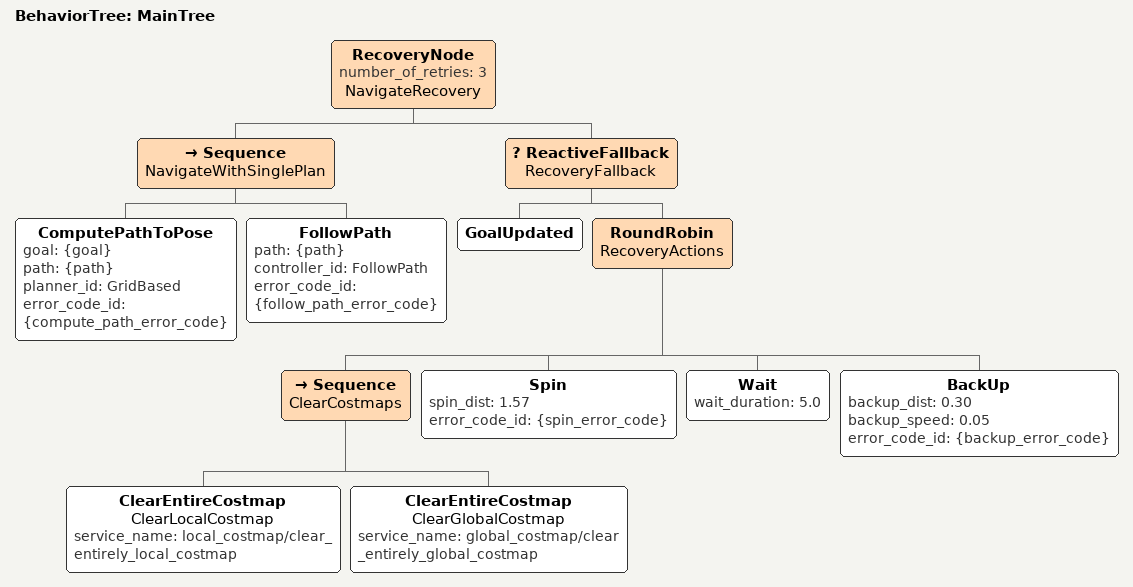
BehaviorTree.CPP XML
<root BTCPP_format="4" main_tree_to_execute="MainTree">
  <BehaviorTree ID="MainTree">
    <RecoveryNode number_of_retries="3" name="NavigateRecovery">
      <Sequence name="NavigateWithSinglePlan">
        <ComputePathToPose goal="{goal}" path="{path}" planner_id="GridBased"
                           error_code_id="{compute_path_error_code}"/>
        <FollowPath path="{path}" controller_id="FollowPath"
                    error_code_id="{follow_path_error_code}"/>
      </Sequence>
      <ReactiveFallback name="RecoveryFallback">
        <GoalUpdated/>
        <RoundRobin name="RecoveryActions">
          <Sequence name="ClearCostmaps">
            <ClearEntireCostmap name="ClearLocalCostmap"
              service_name="local_costmap/clear_entirely_local_costmap"/>
            <ClearEntireCostmap name="ClearGlobalCostmap"
              service_name="global_costmap/clear_entirely_global_costmap"/>
          </Sequence>
          <Spin spin_dist="1.57" error_code_id="{spin_error_code}"/>
          <Wait wait_duration="5.0"/>
          <BackUp backup_dist="0.30" backup_speed="0.05"
                  error_code_id="{backup_error_code}"/>
        </RoundRobin>
      </ReactiveFallback>
    </RecoveryNode>
  </BehaviorTree>
</root>
